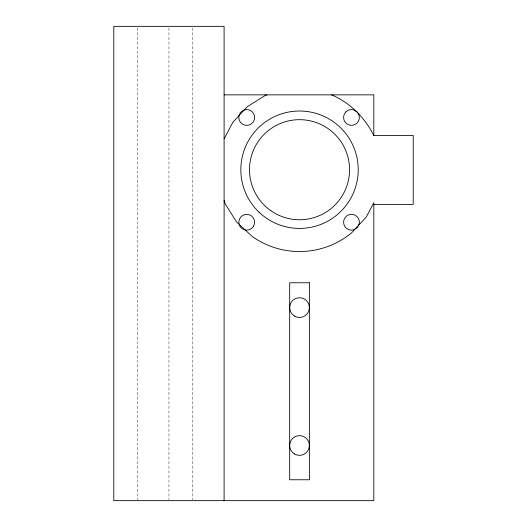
<?xml version="1.0" encoding="UTF-8"?>
<svg xmlns="http://www.w3.org/2000/svg" width="527" height="527" viewBox="0 0 527 527"><rect width="100%" height="100%" fill="white"/><g stroke="black" fill="none" stroke-linecap="round" stroke-linejoin="round"><path stroke-width="0.4" stroke-dasharray="2.63 1.98" d="M192.586 27.997L192.586 499.827M168.95 27.997L168.95 499.827M137.428 27.997L137.428 499.827"/><path stroke-width="0.79" d="M239.113 115.439L238.85 117.481A7.879 7.879 0 0 0 241.155 123.055L242.789 124.306A7.879 7.879 0 0 0 253.553 113.542L252.301 111.908A7.879 7.879 0 0 0 244.686 109.873L242.789 110.657A7.879 7.879 0 0 0 239.113 115.439L247.367 106.665L265.463 95.315L266.952 94.86M224.1 138.792L232.829 122.317L239.1 115.565M224.1 94.86L373.814 94.86L373.814 135.472L413.208 135.472L413.208 204.417L373.814 204.417M331.516 94.86C350.119 102.627 364.77 117.646 373.814 135.472M224.1 200.438L225.128 203.778L236.478 221.867L252.13 236.412A81.823 81.823 0 0 0 351.687 232.756L366.225 217.111L373.814 202.776L373.814 500.65L113.792 500.65L113.792 26.35L224.1 26.35L224.1 500.65M359.085 224.265L357.042 227.802L353.512 229.838A7.879 7.879 0 0 1 345.903 227.802L344.651 226.169A7.879 7.879 0 0 1 355.415 215.405L357.042 216.656A7.879 7.879 0 0 1 359.085 224.265M253.553 226.169L252.301 227.802A7.879 7.879 0 0 1 246.728 230.108L244.686 229.838A7.879 7.879 0 0 1 241.155 216.656L242.789 215.405A7.879 7.879 0 0 1 253.553 226.169M345.903 111.908L344.651 113.542A7.879 7.879 0 0 0 355.415 124.306L357.042 123.055A7.879 7.879 0 0 0 358.294 113.542L357.042 111.908L353.512 109.873A7.879 7.879 0 0 0 345.903 111.908M309.375 282.782L289.679 282.782L289.679 479.768L309.375 479.768L309.375 282.782M270.542 210.497A50.032 50.032 0 0 0 349.342 174.417A50.032 50.032 0 0 0 278.697 124.22A50.032 50.032 0 0 0 270.542 210.497M294.6 454.024A9.848 9.848 0 0 0 309.375 445.493A9.848 9.848 0 0 0 294.6 436.962A9.848 9.848 0 0 0 294.6 454.024M294.6 316.134A9.848 9.848 0 0 0 309.375 307.603A9.848 9.848 0 0 0 294.6 299.072A9.848 9.848 0 0 0 294.6 316.134M258.968 212.15A58.701 58.701 0 0 0 356.555 183.62A58.701 58.701 0 0 0 283.052 113.371A58.701 58.701 0 0 0 258.968 212.15"/></g></svg>
